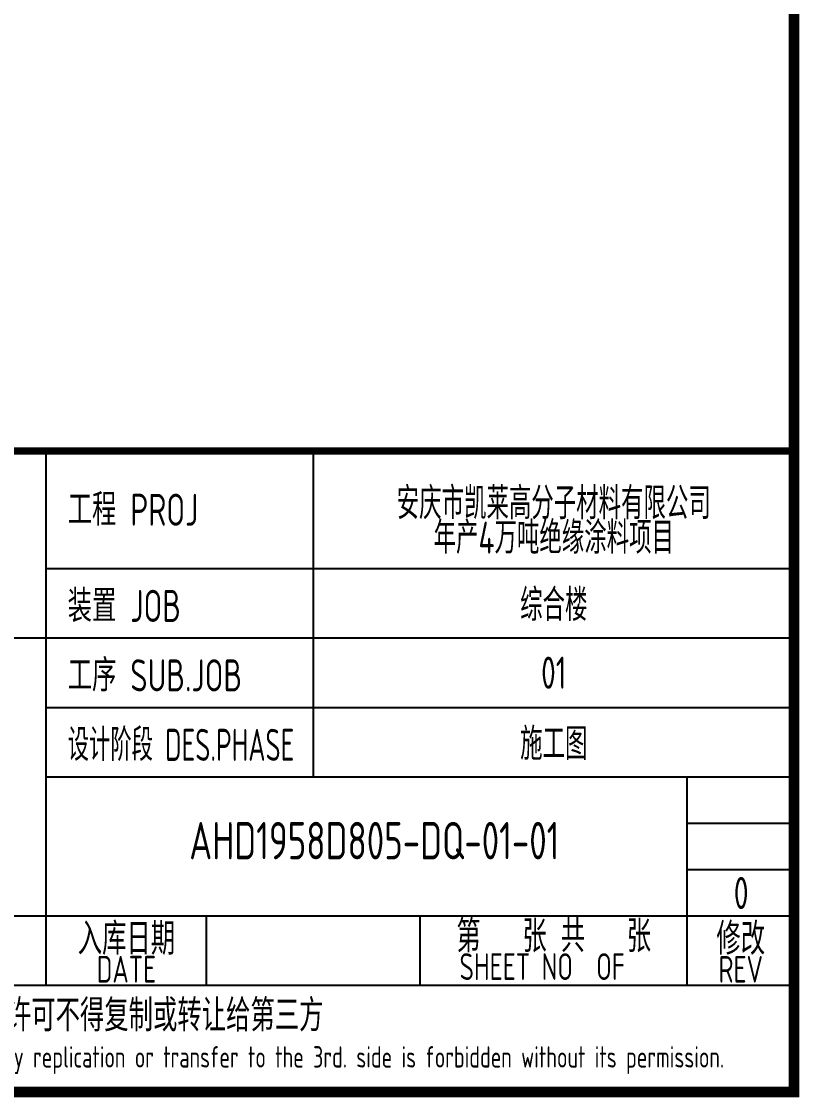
# Model space of a CAD drawing. Extents: x 6250600 to 6678662, y -692028 to -290561.
# Drawn here: x 6312115 to 6319397, y -371429 to -361360 of the extents above; entities that cross this region are included whole.
import ezdxf
from ezdxf.enums import TextEntityAlignment as Align

# ---------------------------------------------------------------- set-up
doc = ezdxf.new("R2010")
doc.units = 0
doc.header["$LTSCALE"] = 1000
doc.header["$MEASUREMENT"] = 0
doc.layers.get('0').update_dxf_attribs({"linetype": 'CONTINUOUS'})
doc.layers.add('AXIS', color=3, linetype='CONTINUOUS')
doc.styles.add('AHD', font='sceie.shx', dxfattribs={"width": 0.7, "bigfont": 'sceic.shx'})
doc.styles.add('sceie', font='sceie.shx', dxfattribs={"width": 0.7, "bigfont": 'sceic.shx'})
doc.styles.add('TSSD_Rein', font='Tssdeng.shx', dxfattribs={"width": 0.7, "bigfont": 'hztxt.shx'})

msp = doc.modelspace()

# ---------------------------------------------------------------- linework, layer by layer
for p, q in [((6312346.9, -370378.7), (6312346.9, -365378.7)), ((6314846.9, -368428.7), (6314846.9, -365378.7)), ((6319346.9, -371378.7), (6319346.9, -365378.7)), ((6312346.9, -366478.7), (6319346.9, -366478.7)), ((6301346.9, -367128.7), (6319346.9, -367128.7)), ((6312346.9, -367778.7), (6319346.9, -367778.7)), ((6312346.9, -368428.7), (6319346.9, -368428.7)), ((6318346.9, -370378.7), (6318346.9, -368428.7)), ((6318346.9, -368862.1), (6319346.9, -368862.1)), ((6318346.9, -369295.4), (6319346.9, -369295.4)), ((6301346.9, -369728.7), (6319346.9, -369728.7)), ((6313846.9, -370378.7), (6313846.9, -369728.7)), ((6315846.9, -370378.7), (6315846.9, -369728.7)), ((6301346.9, -370378.7), (6319346.9, -370378.7)), ((6301346.9, -371378.7), (6319346.9, -371378.7))]:
    msp.add_line(p, q)
at = {"color": 0, "const_width": 100}
msp.add_lwpolyline([(6319346.9, -371378.7), (6263446.9, -371378.7), (6263446.9, -331378.7), (6319346.9, -331378.7)], close=True, dxfattribs=at)
msp.add_lwpolyline([(6319346.9, -365378.7, 70, 70, 0), (6301346.9, -365378.7, 70, 70, 0), (6301346.9, -371378.7, 0, 0, 0)], format="xyseb")

# ---------------------------------------------------------------- texts
at = {"style": 'AHD'}
for s, width, p in [('工程 PROJ', 0.8, (6312546.9, -366078.7)), ('工程 PROJ', 0.8, (6312546.9, -366078.7)), ('装置 JOB', 0.8, (6312546.9, -366978.7)), ('装置 JOB', 0.8, (6312546.9, -366978.7)), ('工序 SUB.JOB', 0.8, (6312546.9, -367628.7)), ('工序 SUB.JOB', 0.8, (6312546.9, -367628.7)), ('设计阶段 DES.PHASE', 0.7, (6312546.9, -368278.7)), ('设计阶段 DES.PHASE', 0.7, (6312546.9, -368278.7))]:
    msp.add_text(s, height=300, dxfattribs=dict(at, width=width)).set_placement(p)
at = {"style": 'AHD', "width": 0.8}
for s, height, p in [('入库日期', 300, (6313096.9, -369928.7)), ('入库日期', 300, (6313096.9, -369928.7)), ('第   张 共   张', 300, (6317096.9, -369903.7)), ('修改', 300, (6318846.9, -369928.7)), ('修改', 300, (6318846.9, -369928.7)), ('DATE', 250, (6313096.9, -370228.7)), ('DATE', 250, (6313096.9, -370228.7)), ('SHEET NO  OF  ', 250, (6317096.9, -370203.7)), ('SHEET NO  OF  ', 250, (6317096.9, -370203.7)), ('REV', 250, (6318846.9, -370228.7)), ('REV', 250, (6318846.9, -370228.7)), ('本文件专有权属安徽华东化工医药工程有限责任公司所有,未经许可不得复制或转让给第三方', 300, (6310346.9, -370678.7)), ('本文件专有权属安徽华东化工医药工程有限责任公司所有,未经许可不得复制或转让给第三方', 300, (6310346.9, -370678.7)), ('The proprietary right of this document belongs to Anhui Huadong Chemical And Medical Engineering  Co.,Ltd.  and any replication or transfer to the 3rd. side is forbidden without its permission. ', 200, (6310346.9, -371078.7)), ('The proprietary right of this document belongs to Anhui Huadong Chemical And Medical Engineering  Co.,Ltd.  and any replication or transfer to the 3rd. side is forbidden without its permission. ', 200, (6310346.9, -371078.7))]:
    msp.add_text(s, height=height, dxfattribs=at).set_placement(p, align=Align.MIDDLE)
at = {"width": 0.8}
for tag, text, height, style, p in [('AHD1958D805-DQ-01-01', '200320-02-040', 350, 'sceie', (6315417.6, -369025)), ('0', '0', 300, 'AHD', (6318850.9, -369514.8)), ('0', '0', 300, 'AHD', (6318850.9, -369514.8))]:
    msp.add_attdef(tag, text=text, height=height, dxfattribs=dict(at, style=style)).set_placement(p, align=Align.MIDDLE)
at = {"layer": 'AXIS', "style": 'TSSD_Rein', "width": 0.7}
for s, p in [('安庆市凯莱高分子材料有限公司', (6317096.9, -365851.1)), ('年产4万吨绝缘涂料项目', (6317096.9, -366174.2)), ('综合楼', (6317096.9, -366803.7)), ('01', (6317096.9, -367453.7)), ('施工图', (6317096.9, -368103.7))]:
    msp.add_text(s, height=300, dxfattribs=at).set_placement(p, align=Align.MIDDLE)

doc.saveas('drawing.dxf')
